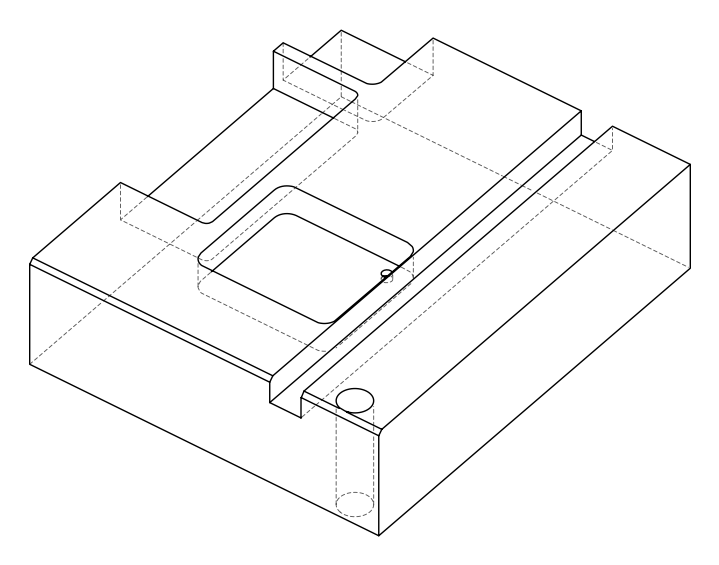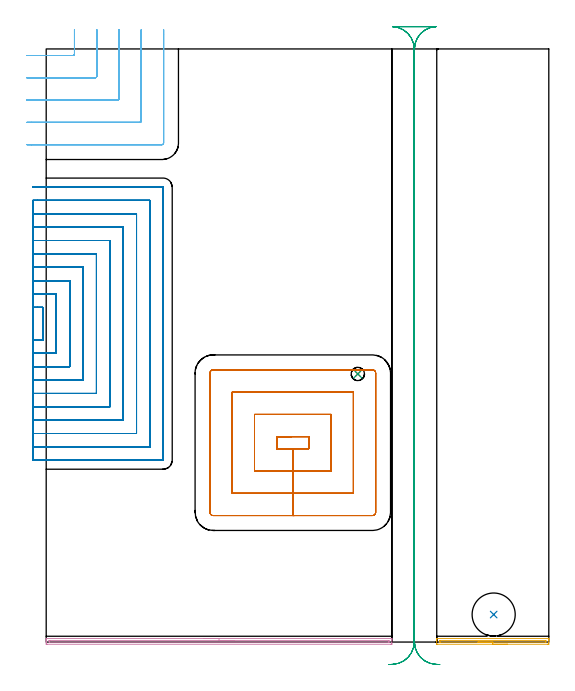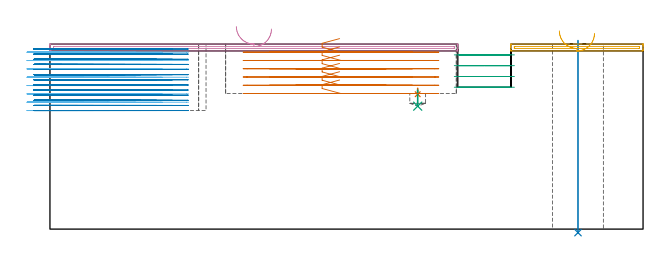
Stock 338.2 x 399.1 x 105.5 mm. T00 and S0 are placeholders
(PLAN: 9 operations, 6 tool changes, 136.9 min)
(1 SPOT_DRILL | STEP1POCKET | NXT0321_9005460120000 | 0.03 min | 3067 mm3)
(2 INDEXABLE_INSERT_DRILL_THROUGH_HOLE_FROM_SOLID | STEP1HOLE | NXT0302_029 | 0.44 min | 69631 mm3)
(3 DRILL_BLIND_HOLE_INTO_CENTER | STEP1POCKET | NXT0301_061 | 0.04 min | 429 mm3)
(4 AREA_MILL | FG_CHAMFER_SURFACE | UGT0205_001 | 3.88 min | 1791 mm3)
(5 AREA_MILL_1 | FG_CHAMFER_SURFACE_1 | UGT0205_001 | 1.36 min | 596 mm3)
(6 MILL_CORNER_NOTCH_RECTANGULAR | CORNER_NOTCH_RECTANGULAR | UGT0201_094 | Follow Part, ap 5, ae 75% | 9.76 min | 249975 mm3)
(7 MILL_RECTANGULAR_POCKET | POCKET_RECTANGULAR_STRAIGHT | UGT0201_094 | Follow Part, ap 5, ae 75% | 12.74 min | 431301 mm3)
(8 MILL_SLOT | SLOT_PARTIAL_RECTANGULAR | NXT0201_011 | Follow Part, ap 3, ae 75% | 101.19 min | 629004 mm3)
(9 MILL_RECTANGULAR_SLOT | SLOT_RECTANGULAR | UGT0201_018 | Follow Part, ap 7.5, ae 75% | 7.46 min | 296625 mm3)
(TOOL NXT0321_9005460120000 | NC Spot Drill, 142deg, 12mm, Carbide, Uncoated | D12 PA142 FL30 Z2)
(TOOL NXT0302_029 | Index. Insert Drill 29mm [880-D2900L32-05] | D29 PA176 FL145 Z2)
(TOOL NXT0301_061 | Carbide Drill 9mm [860.1-0900-027A1-MM 2214] | D9 PA140 FL47 Z2)
(TOOL UGT0205_001 | Chamfer Mill 20 x 3 x 45 deg. | D20 FL50 Z2)
(TOOL UGT0201_094 | End mill 20 mm | D20 FL38 Z4)
(TOOL NXT0201_011 | ENDMILL 12mm [2P460-1200-NA 1630] | D12 FL38 Z6)
(TOOL UGT0201_018 | End mill 30 mm | D30 FL50 Z4)
(OP 1 SPOT_DRILL)
G17 G21 G94 G90
T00 M6
G54
G17 G0 G90 X209.7 Y180.4 S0 M3
G43 Z115.5 H0
G94 G81 G98 Z76.913 F250. R80.3
G80
M5
M2
(OP 2 INDEXABLE_INSERT_DRILL_THROUGH_HOLE_FROM_SOLID)
G17 G21 G94 G90
T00 M6
G54
G17 G0 G90 X301.1 Y18.5 S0 M3
G43 Z115.5 H1
G94 G81 G98 Z-2.006 F250. R107.5
G80
M5
M2
(OP 3 DRILL_BLIND_HOLE_INTO_CENTER)
G17 G21 G94 G90
T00 M6
G54
G17 G0 G90 X209.7 Y180.4 S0 M3
G43 Z115.5 H1
G94 G81 G98 Z70.1 F250. R79.3
G80
M5
M2
(OP 4 AREA_MILL)
G17 G21 G94 G90
T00 M6
G54
G17 G0 G90 X106.3 Y2.4 S1061 M3
G43 Z115.5 H0
G94 G1 X106.338 Z114.628 F250.
X106.452 Z113.763
X106.641 Z112.912
X106.903 Z112.08
X107.237 Z111.274
X107.64 Z110.5
X108.109 Z109.764
X108.64 Z109.072
X109.229 Z108.429
X109.872 Z107.84
X110.564 Z107.308
X111.3 Z106.84
X112.074 Z106.437
X112.88 Z106.103
X113.712 Z105.841
X114.564 Z105.652
X115.428 Z105.538
X116.3 Z105.5
X232.429
X232.59 Y2.397 Z105.488
X232.593 Y2.34 Z105.432
X232.6 Y1.933 Z105.033
Y1.579 Z104.678
Y0.896 Z103.992
Y-0.338 Z102.759
X232.597 Y-0.889 Z102.205
X232.593 Y-1.491 Z101.605
X232.586 Y-1.493 Z101.603
X231.983 Y-1.5 Z101.6
X0.617
X0.014 Y-1.493 Z101.603
X0.007 Y-1.491 Z101.605
X0. Y-0.889 Z102.205
Y-0.338 Z102.759
Y0.004 Z103.1
Y0.555 Z103.651
Y0.896 Z103.992
Y1.579 Z104.678
Y1.933 Z105.033
X0.007 Y2.34 Z105.432
X0.01 Y2.397 Z105.488
X0.171 Y2.4 Z105.5
X116.3
Y0.986 Z104.086
X230.285 Y0.985 Z104.085
X230.464 Y0.982 Z104.082
X230.577 Y0.979 Z104.079
X230.59 Y0.953 Z104.053
X230.593 Y0.896 Z103.996
X230.599 Y0.493 Z103.593
Y0.004 Z103.104
X230.598 Y-0.047 Z103.053
X230.595 Y-0.071 Z103.029
X230.592 Y-0.078 Z103.022
X230.553 Y-0.08 Z103.02
X230.375 Y-0.085 Z103.015
X230.285 Y-0.086 Z103.014
X230.196
X2.315 Y-0.085 Z103.015
X2.136 Y-0.082 Z103.018
X2.024 Y-0.079 Z103.021
X2.01 Y-0.053 Z103.047
X2.007 Y0.004 Z103.104
X2.001 Y0.407 Z103.507
Y0.896 Z103.996
X2.002 Y0.947 Z104.047
X2.005 Y0.971 Z104.071
X2.008 Y0.978 Z104.078
X2.047 Y0.98 Z104.08
X2.225 Y0.985 Z104.085
X2.315 Y0.986 Z104.086
X2.404
X116.3
X117.172 Z104.124
X118.037 Z104.238
X118.888 Z104.426
X119.72 Z104.689
X120.526 Z105.023
X121.3 Z105.425
X122.036 Z105.894
X122.728 Z106.425
X123.371 Z107.015
X123.96 Z107.658
X124.492 Z108.35
X124.96 Z109.086
X125.363 Z109.86
X125.697 Z110.666
X125.959 Z111.498
X126.148 Z112.349
X126.262 Z113.214
X126.3 Z114.086
G0 Z115.5
M5
M2
(OP 5 AREA_MILL_1)
G17 G21 G94 G90
T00 M6
G54
G17 G0 G90 X310.5 Y-1.5 S1061 M3
G43 Z115.5 H0
Z111.6
G94 G1 X310.462 Z110.728 F250.
X310.348 Z109.864
X310.159 Z109.012
X309.897 Z108.18
X309.563 Z107.374
X309.16 Z106.6
X308.692 Z105.864
X308.16 Z105.172
X307.571 Z104.529
X306.928 Z103.94
X306.236 Z103.409
X305.5 Z102.94
X304.726 Z102.537
X303.92 Z102.203
X303.088 Z101.941
X302.237 Z101.752
X301.372 Z101.638
X300.5 Z101.6
X263.42
X262.817 Y-1.492 Z101.603
X262.807 Y-1.491 Z101.605
X262.8 Y-0.889 Z102.205
Y0.55 Z103.646
Y0.896 Z103.992
Y1.589 Z104.688
Y1.927 Z105.026
X262.807 Y2.339 Z105.431
X262.81 Y2.397 Z105.488
X262.973 Y2.4 Z105.5
X338.027
X338.194 Y2.398 Z105.489
X338.195
X338.197 Y2.337 Z105.429
X338.2 Y1.926 Z105.026
Y1.589 Z104.688
Y0.896 Z103.992
Y-0.343 Z102.754
X338.197 Y-0.889 Z102.205
X338.193 Y-1.491 Z101.605
X338.183 Y-1.492 Z101.603
X337.58 Y-1.5 Z101.6
X300.5
Y-0.086 Z103.014
X265.118 Y-0.085 Z103.015
X264.939 Y-0.082 Z103.018
X264.826 Y-0.079 Z103.021
X264.81 Y-0.053 Z103.047
X264.807 Y0.004 Z103.104
X264.801 Y0.409 Z103.509
Y0.896 Z103.996
X264.802 Y0.947 Z104.047
X264.805 Y0.972 Z104.072
X264.808 Y0.978 Z104.078
X264.85 Y0.981 Z104.081
X265.028 Y0.985 Z104.085
X265.118 Y0.986 Z104.086
X335.882 Y0.985 Z104.085
X336.061 Y0.982 Z104.082
X336.174 Y0.979 Z104.079
X336.19 Y0.953 Z104.053
X336.193 Y0.896 Z103.996
X336.199 Y0.491 Z103.591
Y0.004 Z103.104
X336.198 Y-0.047 Z103.053
X336.195 Y-0.072 Z103.028
X336.192 Y-0.078 Z103.022
X336.15 Y-0.081 Z103.019
X335.972 Y-0.085 Z103.015
X335.882 Y-0.086 Z103.014
X300.5
X299.628 Z103.052
X298.764 Z103.166
X297.912 Z103.355
X297.08 Z103.617
X296.274 Z103.951
X295.5 Z104.354
X294.764 Z104.823
X294.072 Z105.354
X293.429 Z105.943
X292.84 Z106.586
X292.309 Z107.278
X291.84 Z108.014
X291.437 Z108.788
X291.103 Z109.594
X290.841 Z110.426
X290.652 Z111.278
X290.538 Z112.143
X290.5 Z113.014
G0 Z115.5
M5
M2
(OP 6 MILL_CORNER_NOTCH_RECTANGULAR)
G17 G21 G94 G90
T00 M6
G54
G17 G0 G90 X-13. Y394.7 S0 M3
G43 Z115.615 H0
Z100.863
G94 G1 X-10. F250.
X18.006 F500.
G3 X19. Y395.694 R1.
G1 Y409.1
Y412.1 F250.
G0 Z115.615
X-13. Y379.7
Z100.863
G1 X-10.
X33.005 F500.
G3 X34. Y380.695 R1.
G1 Y409.1
Y412.1 F250.
G0 Z115.615
X-13. Y364.7
Z100.863
G1 X-10.
X48.005 F500.
G3 X49. Y365.695 R1.
G1 Y409.1
Y412.1 F250.
G0 Z115.615
X-13. Y349.7
Z100.863
G1 X-10.
X63.005 F500.
G3 X64. Y350.695 R1.
G1 Y409.1
Y412.1 F250.
G0 Z115.615
X-13. Y334.7
Z100.863
G1 X-10.
X77.9 F500.
G3 X79. Y335.8 R1.1
G1 Y409.1
Y412.1 F250.
G0 Z115.615
X-13. Y394.7
Z96.111
G1 X-10.
X18.006 F500.
G3 X19. Y395.694 R1.
G1 Y409.1
Y412.1 F250.
G0 Z115.615
X-13. Y379.7
Z96.111
G1 X-10.
X33.005 F500.
G3 X34. Y380.695 R1.
G1 Y409.1
Y412.1 F250.
G0 Z115.615
X-13. Y364.7
Z96.111
G1 X-10.
X48.005 F500.
G3 X49. Y365.695 R1.
G1 Y409.1
Y412.1 F250.
G0 Z115.615
X-13. Y349.7
Z96.111
G1 X-10.
X63.005 F500.
G3 X64. Y350.695 R1.
G1 Y409.1
Y412.1 F250.
G0 Z115.615
X-13. Y334.7
Z96.111
G1 X-10.
X77.9 F500.
G3 X79. Y335.8 R1.1
G1 Y409.1
Y412.1 F250.
G0 Z115.615
X-13. Y394.7
Z91.359
G1 X-10.
X18.006 F500.
G3 X19. Y395.694 R1.
G1 Y409.1
Y412.1 F250.
G0 Z115.615
X-13. Y379.7
Z91.359
G1 X-10.
X33.005 F500.
G3 X34. Y380.695 R1.
G1 Y409.1
Y412.1 F250.
G0 Z115.615
X-13. Y364.7
Z91.359
G1 X-10.
X48.005 F500.
G3 X49. Y365.695 R1.
G1 Y409.1
Y412.1 F250.
G0 Z115.615
X-13. Y349.7
Z91.359
G1 X-10.
X63.005 F500.
G3 X64. Y350.695 R1.
G1 Y409.1
Y412.1 F250.
G0 Z115.615
X-13. Y334.7
Z91.359
G1 X-10.
X77.9 F500.
G3 X79. Y335.8 R1.1
G1 Y409.1
Y412.1 F250.
G0 Z115.615
X-13. Y394.7
Z86.607
G1 X-10.
X18.006 F500.
G3 X19. Y395.694 R1.
G1 Y409.1
Y412.1 F250.
G0 Z115.615
X-13. Y379.7
Z86.607
G1 X-10.
X33.005 F500.
G3 X34. Y380.695 R1.
G1 Y409.1
Y412.1 F250.
G0 Z115.615
X-13. Y364.7
Z86.607
G1 X-10.
X48.005 F500.
G3 X49. Y365.695 R1.
G1 Y409.1
Y412.1 F250.
G0 Z115.615
X-13. Y349.7
Z86.607
G1 X-10.
X63.005 F500.
G3 X64. Y350.695 R1.
G1 Y409.1
Y412.1 F250.
G0 Z115.615
X-13. Y334.7
Z86.607
G1 X-10.
X77.9 F500.
G3 X79. Y335.8 R1.1
G1 Y409.1
Y412.1 F250.
G0 Z115.615
X-13. Y394.7
Z81.855
G1 X-10.
X18.006 F500.
G3 X19. Y395.694 R1.
G1 Y409.1
Y412.1 F250.
G0 Z115.615
X-13. Y379.7
Z81.855
G1 X-10.
X33.005 F500.
G3 X34. Y380.695 R1.
G1 Y409.1
Y412.1 F250.
G0 Z115.615
X-13. Y364.7
Z81.855
G1 X-10.
X48.005 F500.
G3 X49. Y365.695 R1.
G1 Y409.1
Y412.1 F250.
G0 Z115.615
X-13. Y349.7
Z81.855
G1 X-10.
X63.005 F500.
G3 X64. Y350.695 R1.
G1 Y409.1
Y412.1 F250.
G0 Z115.615
X-13. Y334.7
Z81.855
G1 X-10.
X77.9 F500.
G3 X79. Y335.8 R1.1
G1 Y409.1
Y412.1 F250.
G0 Z115.615
X-13. Y394.7
Z77.104
G1 X-10.
X18.006 F500.
G3 X19. Y395.694 R1.
G1 Y409.1
Y412.1 F250.
G0 Z115.615
X-13. Y379.7
Z77.104
G1 X-10.
X33.005 F500.
G3 X34. Y380.695 R1.
G1 Y409.1
Y412.1 F250.
G0 Z115.615
X-13. Y364.7
Z77.104
G1 X-10.
X48.005 F500.
G3 X49. Y365.695 R1.
G1 Y409.1
Y412.1 F250.
G0 Z115.615
X-13. Y349.7
Z77.104
G1 X-10.
X63.005 F500.
G3 X64. Y350.695 R1.
G1 Y409.1
Y412.1 F250.
G0 Z115.615
X-13. Y334.7
Z77.104
G1 X-10.
X77.9 F500.
G3 X79. Y335.8 R1.1
G1 Y409.1
Y412.1 F250.
G0 Z115.615
X-13. Y394.7
Z72.352
G1 X-10.
X18.006 F500.
G3 X19. Y395.694 R1.
G1 Y409.1
Y412.1 F250.
G0 Z115.615
X-13. Y379.7
Z72.352
G1 X-10.
X33.005 F500.
G3 X34. Y380.695 R1.
G1 Y409.1
Y412.1 F250.
G0 Z115.615
X-13. Y364.7
Z72.352
G1 X-10.
X48.005 F500.
G3 X49. Y365.695 R1.
G1 Y409.1
Y412.1 F250.
G0 Z115.615
X-13. Y349.7
Z72.352
G1 X-10.
X63.005 F500.
G3 X64. Y350.695 R1.
G1 Y409.1
Y412.1 F250.
G0 Z115.615
X-13. Y334.7
Z72.352
G1 X-10.
X77.9 F500.
G3 X79. Y335.8 R1.1
G1 Y409.1
Y412.1 F250.
G0 Z115.615
X-13. Y394.7
Z67.6
G1 X-10.
X18.006 F500.
G3 X19. Y395.694 R1.
G1 Y409.1
Y412.1 F250.
G0 Z115.615
X-13. Y379.7
Z67.6
G1 X-10.
X33.005 F500.
G3 X34. Y380.695 R1.
G1 Y409.1
Y412.1 F250.
G0 Z115.615
X-13. Y364.7
Z67.6
G1 X-10.
X48.005 F500.
G3 X49. Y365.695 R1.
G1 Y409.1
Y412.1 F250.
G0 Z115.615
X-13. Y349.7
Z67.6
G1 X-10.
X63.005 F500.
G3 X64. Y350.695 R1.
G1 Y409.1
Y412.1 F250.
G0 Z115.615
X-13. Y334.7
Z67.6
G1 X-10.
X77.9 F500.
G3 X79. Y335.8 R1.1
G1 Y409.1
Y412.1 F250.
G0 Z115.615
M5
M2
(OP 7 MILL_RECTANGULAR_POCKET)
G17 G21 G94 G90
T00 M6
G54
G17 G0 G90 X165.158 Y138.2 S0 M3
G43 Z115.615 H0
Z108.614
G94 G1 X155.2 Z105.946 F250.
Y130.1 Z103.776
X165.95 Z100.895
X176.7 F500.
Y138.2
X155.2
Y130.1
X165.95
Y115.1
X191.7
Y153.2
X140.2
Y115.1
X165.95
Y100.1
X206.7
Y168.2
X125.2
Y100.1
X165.95
Y85.1
X219.5
G3 X221.7 Y87.3 R2.2
G1 Y181.
G3 X219.5 Y183.2 R2.2
G1 X112.4
G3 X110.2 Y181. R2.2
G1 Y87.3
G3 X112.4 Y85.1 R2.2
G1 X165.95
X166.95
G0 X165.158 Y138.2 Z103.895
G1 X155.2 Z101.227 F250.
Y130.1 Z99.057
X165.95 Z96.176
X176.7 F500.
Y138.2
X155.2
Y130.1
X165.95
Y115.1
X191.7
Y153.2
X140.2
Y115.1
X165.95
Y100.1
X206.7
Y168.2
X125.2
Y100.1
X165.95
Y85.1
X219.5
G3 X221.7 Y87.3 R2.2
G1 Y181.
G3 X219.5 Y183.2 R2.2
G1 X112.4
G3 X110.2 Y181. R2.2
G1 Y87.3
G3 X112.4 Y85.1 R2.2
G1 X165.95
X166.95
G0 X165.158 Y138.2 Z99.176
G1 X155.2 Z96.508 F250.
Y130.1 Z94.338
X165.95 Z91.457
X176.7 F500.
Y138.2
X155.2
Y130.1
X165.95
Y115.1
X191.7
Y153.2
X140.2
Y115.1
X165.95
Y100.1
X206.7
Y168.2
X125.2
Y100.1
X165.95
Y85.1
X219.5
G3 X221.7 Y87.3 R2.2
G1 Y181.
G3 X219.5 Y183.2 R2.2
G1 X112.4
G3 X110.2 Y181. R2.2
G1 Y87.3
G3 X112.4 Y85.1 R2.2
G1 X165.95
X166.95
G0 X165.158 Y138.2 Z94.457
G1 X155.2 Z91.789 F250.
Y130.1 Z89.619
X165.95 Z86.738
X176.7 F500.
Y138.2
X155.2
Y130.1
X165.95
Y115.1
X191.7
Y153.2
X140.2
Y115.1
X165.95
Y100.1
X206.7
Y168.2
X125.2
Y100.1
X165.95
Y85.1
X219.5
G3 X221.7 Y87.3 R2.2
G1 Y181.
G3 X219.5 Y183.2 R2.2
G1 X112.4
G3 X110.2 Y181. R2.2
G1 Y87.3
G3 X112.4 Y85.1 R2.2
G1 X165.95
X166.95
G0 X165.158 Y138.2 Z89.738
G1 X155.2 Z87.07 F250.
Y130.1 Z84.9
X165.95 Z82.019
X176.7 F500.
Y138.2
X155.2
Y130.1
X165.95
Y115.1
X191.7
Y153.2
X140.2
Y115.1
X165.95
Y100.1
X206.7
Y168.2
X125.2
Y100.1
X165.95
Y85.1
X219.5
G3 X221.7 Y87.3 R2.2
G1 Y181.
G3 X219.5 Y183.2 R2.2
G1 X112.4
G3 X110.2 Y181. R2.2
G1 Y87.3
G3 X112.4 Y85.1 R2.2
G1 X165.95
X166.95
G0 X165.158 Y138.2 Z85.019
G1 X155.2 Z82.351 F250.
Y130.1 Z80.18
X165.95 Z77.3
X176.7 F500.
Y138.2
X155.2
Y130.1
X165.95
Y115.1
X191.7
Y153.2
X140.2
Y115.1
X165.95
Y100.1
X206.7
Y168.2
X125.2
Y100.1
X165.95
Y85.1
X219.5
G3 X221.7 Y87.3 R2.2
G1 Y181.
G3 X219.5 Y183.2 R2.2
G1 X112.4
G3 X110.2 Y181. R2.2
G1 Y87.3
G3 X112.4 Y85.1 R2.2
G1 X165.95
X166.95
G0 Z115.615
M5
M2
(OP 8 MILL_SLOT)
G17 G21 G94 G90
T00 M6
G54
G17 G0 G90 X-9. Y203.3 S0 M3
G43 Z115.615 H1
Z102.69
G94 G1 X-6. F250.
X-2.2 F500.
Y225.2
X-6.
X-9. F250.
Y194.3
X-6.
X6.8 F500.
Y234.2
X-6.
X-9. F250.
Y185.3
X-6.
X15.8 F500.
Y243.2
X-6.
X-9. F250.
Y176.3
X-6.
X24.8 F500.
Y252.2
X-6.
X-9. F250.
Y167.3
X-6.
X33.8 F500.
Y261.2
X-6.
X-9. F250.
Y158.3
X-6.
X42.8 F500.
Y270.2
X-6.
X-9. F250.
Y149.3
X-6.
X51.8 F500.
Y279.2
X-6.
X-9. F250.
Y140.3
X-6.
X60.8 F500.
Y288.2
X-6.
X-9. F250.
Y131.3
X-6.
X69.8 F500.
Y297.2
X-6.
X-9. F250.
Y122.3
X-6.
X78.6 F500.
G3 X78.8 Y122.5 R0.2
G1 Y306.
G3 X78.6 Y306.2 R0.2
G1 X-6.
X-9. F250.
G0 Y203.3 Z99.766
G1 X-6.
X-2.2 F500.
Y225.2
X-6.
X-9. F250.
Y194.3
X-6.
X6.8 F500.
Y234.2
X-6.
X-9. F250.
Y185.3
X-6.
X15.8 F500.
Y243.2
X-6.
X-9. F250.
Y176.3
X-6.
X24.8 F500.
Y252.2
X-6.
X-9. F250.
Y167.3
X-6.
X33.8 F500.
Y261.2
X-6.
X-9. F250.
Y158.3
X-6.
X42.8 F500.
Y270.2
X-6.
X-9. F250.
Y149.3
X-6.
X51.8 F500.
Y279.2
X-6.
X-9. F250.
Y140.3
X-6.
X60.8 F500.
Y288.2
X-6.
X-9. F250.
Y131.3
X-6.
X69.8 F500.
Y297.2
X-6.
X-9. F250.
Y122.3
X-6.
X78.6 F500.
G3 X78.8 Y122.5 R0.2
G1 Y306.
G3 X78.6 Y306.2 R0.2
G1 X-6.
X-9. F250.
G0 Y203.3 Z96.842
G1 X-6.
X-2.2 F500.
Y225.2
X-6.
X-9. F250.
Y194.3
X-6.
X6.8 F500.
Y234.2
X-6.
X-9. F250.
Y185.3
X-6.
X15.8 F500.
Y243.2
X-6.
X-9. F250.
Y176.3
X-6.
X24.8 F500.
Y252.2
X-6.
X-9. F250.
Y167.3
X-6.
X33.8 F500.
Y261.2
X-6.
X-9. F250.
Y158.3
X-6.
X42.8 F500.
Y270.2
X-6.
X-9. F250.
Y149.3
X-6.
X51.8 F500.
Y279.2
X-6.
X-9. F250.
Y140.3
X-6.
X60.8 F500.
Y288.2
X-6.
X-9. F250.
Y131.3
X-6.
X69.8 F500.
Y297.2
X-6.
X-9. F250.
Y122.3
X-6.
X78.6 F500.
G3 X78.8 Y122.5 R0.2
G1 Y306.
G3 X78.6 Y306.2 R0.2
G1 X-6.
X-9. F250.
G0 Y203.3 Z93.918
G1 X-6.
X-2.2 F500.
Y225.2
X-6.
X-9. F250.
Y194.3
X-6.
X6.8 F500.
Y234.2
X-6.
X-9. F250.
Y185.3
X-6.
X15.8 F500.
Y243.2
X-6.
X-9. F250.
Y176.3
X-6.
X24.8 F500.
Y252.2
X-6.
X-9. F250.
Y167.3
X-6.
X33.8 F500.
Y261.2
X-6.
X-9. F250.
Y158.3
X-6.
X42.8 F500.
Y270.2
X-6.
X-9. F250.
Y149.3
X-6.
X51.8 F500.
Y279.2
X-6.
X-9. F250.
Y140.3
X-6.
X60.8 F500.
Y288.2
X-6.
X-9. F250.
Y131.3
X-6.
X69.8 F500.
Y297.2
X-6.
X-9. F250.
Y122.3
X-6.
X78.6 F500.
G3 X78.8 Y122.5 R0.2
G1 Y306.
G3 X78.6 Y306.2 R0.2
G1 X-6.
X-9. F250.
G0 Y203.3 Z90.994
G1 X-6.
X-2.2 F500.
Y225.2
X-6.
X-9. F250.
Y194.3
X-6.
X6.8 F500.
Y234.2
X-6.
X-9. F250.
Y185.3
X-6.
X15.8 F500.
Y243.2
X-6.
X-9. F250.
Y176.3
X-6.
X24.8 F500.
Y252.2
X-6.
X-9. F250.
Y167.3
X-6.
X33.8 F500.
Y261.2
X-6.
X-9. F250.
Y158.3
X-6.
X42.8 F500.
Y270.2
X-6.
X-9. F250.
Y149.3
X-6.
X51.8 F500.
Y279.2
X-6.
X-9. F250.
Y140.3
X-6.
X60.8 F500.
Y288.2
X-6.
X-9. F250.
Y131.3
X-6.
X69.8 F500.
Y297.2
X-6.
X-9. F250.
Y122.3
X-6.
X78.6 F500.
G3 X78.8 Y122.5 R0.2
G1 Y306.
G3 X78.6 Y306.2 R0.2
G1 X-6.
X-9. F250.
G0 Y203.3 Z88.069
G1 X-6.
X-2.2 F500.
Y225.2
X-6.
X-9. F250.
Y194.3
X-6.
X6.8 F500.
Y234.2
X-6.
X-9. F250.
Y185.3
X-6.
X15.8 F500.
Y243.2
X-6.
X-9. F250.
Y176.3
X-6.
X24.8 F500.
Y252.2
X-6.
X-9. F250.
Y167.3
X-6.
X33.8 F500.
Y261.2
X-6.
X-9. F250.
Y158.3
X-6.
X42.8 F500.
Y270.2
X-6.
X-9. F250.
Y149.3
X-6.
X51.8 F500.
Y279.2
X-6.
X-9. F250.
Y140.3
X-6.
X60.8 F500.
Y288.2
X-6.
X-9. F250.
Y131.3
X-6.
X69.8 F500.
Y297.2
X-6.
X-9. F250.
Y122.3
X-6.
X78.6 F500.
G3 X78.8 Y122.5 R0.2
G1 Y306.
G3 X78.6 Y306.2 R0.2
G1 X-6.
X-9. F250.
G0 Y203.3 Z85.145
G1 X-6.
X-2.2 F500.
Y225.2
X-6.
X-9. F250.
Y194.3
X-6.
X6.8 F500.
Y234.2
X-6.
X-9. F250.
Y185.3
X-6.
X15.8 F500.
Y243.2
X-6.
X-9. F250.
Y176.3
X-6.
X24.8 F500.
Y252.2
X-6.
X-9. F250.
Y167.3
X-6.
X33.8 F500.
Y261.2
X-6.
X-9. F250.
Y158.3
X-6.
X42.8 F500.
Y270.2
X-6.
X-9. F250.
Y149.3
X-6.
X51.8 F500.
Y279.2
X-6.
X-9. F250.
Y140.3
X-6.
X60.8 F500.
Y288.2
X-6.
X-9. F250.
Y131.3
X-6.
X69.8 F500.
Y297.2
X-6.
X-9. F250.
Y122.3
X-6.
X78.6 F500.
G3 X78.8 Y122.5 R0.2
G1 Y306.
G3 X78.6 Y306.2 R0.2
G1 X-6.
X-9. F250.
G0 Y203.3 Z82.221
G1 X-6.
X-2.2 F500.
Y225.2
X-6.
X-9. F250.
Y194.3
X-6.
X6.8 F500.
Y234.2
X-6.
X-9. F250.
Y185.3
X-6.
X15.8 F500.
Y243.2
X-6.
X-9. F250.
Y176.3
X-6.
X24.8 F500.
Y252.2
X-6.
X-9. F250.
Y167.3
X-6.
X33.8 F500.
Y261.2
X-6.
X-9. F250.
Y158.3
X-6.
X42.8 F500.
Y270.2
X-6.
X-9. F250.
Y149.3
X-6.
X51.8 F500.
Y279.2
X-6.
X-9. F250.
Y140.3
X-6.
X60.8 F500.
Y288.2
X-6.
X-9. F250.
Y131.3
X-6.
X69.8 F500.
Y297.2
X-6.
X-9. F250.
Y122.3
X-6.
X78.6 F500.
G3 X78.8 Y122.5 R0.2
G1 Y306.
G3 X78.6 Y306.2 R0.2
G1 X-6.
X-9. F250.
G0 Y203.3 Z79.297
G1 X-6.
X-2.2 F500.
Y225.2
X-6.
X-9. F250.
Y194.3
X-6.
X6.8 F500.
Y234.2
X-6.
X-9. F250.
Y185.3
X-6.
X15.8 F500.
Y243.2
X-6.
X-9. F250.
Y176.3
X-6.
X24.8 F500.
Y252.2
X-6.
X-9. F250.
Y167.3
X-6.
X33.8 F500.
Y261.2
X-6.
X-9. F250.
Y158.3
X-6.
X42.8 F500.
Y270.2
X-6.
X-9. F250.
Y149.3
X-6.
X51.8 F500.
Y279.2
X-6.
X-9. F250.
Y140.3
X-6.
X60.8 F500.
Y288.2
X-6.
X-9. F250.
Y131.3
X-6.
X69.8 F500.
Y297.2
X-6.
X-9. F250.
Y122.3
X-6.
X78.6 F500.
G3 X78.8 Y122.5 R0.2
G1 Y306.
G3 X78.6 Y306.2 R0.2
G1 X-6.
X-9. F250.
G0 Y203.3 Z76.373
G1 X-6.
X-2.2 F500.
Y225.2
X-6.
X-9. F250.
Y194.3
X-6.
X6.8 F500.
Y234.2
X-6.
X-9. F250.
Y185.3
X-6.
X15.8 F500.
Y243.2
X-6.
X-9. F250.
Y176.3
X-6.
X24.8 F500.
Y252.2
X-6.
X-9. F250.
Y167.3
X-6.
X33.8 F500.
Y261.2
X-6.
X-9. F250.
Y158.3
X-6.
X42.8 F500.
Y270.2
X-6.
X-9. F250.
Y149.3
X-6.
X51.8 F500.
Y279.2
X-6.
X-9. F250.
Y140.3
X-6.
X60.8 F500.
Y288.2
X-6.
X-9. F250.
Y131.3
X-6.
X69.8 F500.
Y297.2
X-6.
X-9. F250.
Y122.3
X-6.
X78.6 F500.
G3 X78.8 Y122.5 R0.2
G1 Y306.
G3 X78.6 Y306.2 R0.2
G1 X-6.
X-9. F250.
G0 Y203.3 Z73.448
G1 X-6.
X-2.2 F500.
Y225.2
X-6.
X-9. F250.
Y194.3
X-6.
X6.8 F500.
Y234.2
X-6.
X-9. F250.
Y185.3
X-6.
X15.8 F500.
Y243.2
X-6.
X-9. F250.
Y176.3
X-6.
X24.8 F500.
Y252.2
X-6.
X-9. F250.
Y167.3
X-6.
X33.8 F500.
Y261.2
X-6.
X-9. F250.
Y158.3
X-6.
X42.8 F500.
Y270.2
X-6.
X-9. F250.
Y149.3
X-6.
X51.8 F500.
Y279.2
X-6.
X-9. F250.
Y140.3
X-6.
X60.8 F500.
Y288.2
X-6.
X-9. F250.
Y131.3
X-6.
X69.8 F500.
Y297.2
X-6.
X-9. F250.
Y122.3
X-6.
X78.6 F500.
G3 X78.8 Y122.5 R0.2
G1 Y306.
G3 X78.6 Y306.2 R0.2
G1 X-6.
X-9. F250.
G0 Y203.3 Z70.524
G1 X-6.
X-2.2 F500.
Y225.2
X-6.
X-9. F250.
Y194.3
X-6.
X6.8 F500.
Y234.2
X-6.
X-9. F250.
Y185.3
X-6.
X15.8 F500.
Y243.2
X-6.
X-9. F250.
Y176.3
X-6.
X24.8 F500.
Y252.2
X-6.
X-9. F250.
Y167.3
X-6.
X33.8 F500.
Y261.2
X-6.
X-9. F250.
Y158.3
X-6.
X42.8 F500.
Y270.2
X-6.
X-9. F250.
Y149.3
X-6.
X51.8 F500.
Y279.2
X-6.
X-9. F250.
Y140.3
X-6.
X60.8 F500.
Y288.2
X-6.
X-9. F250.
Y131.3
X-6.
X69.8 F500.
Y297.2
X-6.
X-9. F250.
Y122.3
X-6.
X78.6 F500.
G3 X78.8 Y122.5 R0.2
G1 Y306.
G3 X78.6 Y306.2 R0.2
G1 X-6.
X-9. F250.
G0 Y203.3 Z67.6
G1 X-6.
X-2.2 F500.
Y225.2
X-6.
X-9. F250.
Y194.3
X-6.
X6.8 F500.
Y234.2
X-6.
X-9. F250.
Y185.3
X-6.
X15.8 F500.
Y243.2
X-6.
X-9. F250.
Y176.3
X-6.
X24.8 F500.
Y252.2
X-6.
X-9. F250.
Y167.3
X-6.
X33.8 F500.
Y261.2
X-6.
X-9. F250.
Y158.3
X-6.
X42.8 F500.
Y270.2
X-6.
X-9. F250.
Y149.3
X-6.
X51.8 F500.
Y279.2
X-6.
X-9. F250.
Y140.3
X-6.
X60.8 F500.
Y288.2
X-6.
X-9. F250.
Y131.3
X-6.
X69.8 F500.
Y297.2
X-6.
X-9. F250.
Y122.3
X-6.
X78.6 F500.
G3 X78.8 Y122.5 R0.2
G1 Y306.
G3 X78.6 Y306.2 R0.2
G1 X-6.
X-9. F250.
G0 Z115.615
M5
M2
(OP 9 MILL_RECTANGULAR_SLOT)
G17 G21 G94 G90
T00 M6
G54
G17 G0 G90 X264.846 Y-15.16 S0 M3
G43 Z115.615 H0
Z99.35
G94 G1 X261.852 Y-14.97 F250.
G2 X247.8 Y0. R15. F500.
G1 Y399.1
G2 X262.252 Y414.09 R15.
G1 Y414.1
X233.148
Y414.09
G2 X247.6 Y399.1 R15.
G1 Y0.
G2 X233.548 Y-14.97 R15.
G1 X230.554 Y-15.16 F250.
G0 X264.846 Z93.2
G1 X261.852 Y-14.97
G2 X247.8 Y0. R15. F500.
G1 Y399.1
G2 X262.252 Y414.09 R15.
G1 Y414.1
X233.148
Y414.09
G2 X247.6 Y399.1 R15.
G1 Y0.
G2 X233.548 Y-14.97 R15.
G1 X230.554 Y-15.16 F250.
G0 X264.846 Z87.05
G1 X261.852 Y-14.97
G2 X247.8 Y0. R15. F500.
G1 Y399.1
G2 X262.252 Y414.09 R15.
G1 Y414.1
X233.148
Y414.09
G2 X247.6 Y399.1 R15.
G1 Y0.
G2 X233.548 Y-14.97 R15.
G1 X230.554 Y-15.16 F250.
G0 X264.846 Z80.9
G1 X261.852 Y-14.97
G2 X247.8 Y0. R15. F500.
G1 Y399.1
G2 X262.252 Y414.09 R15.
G1 Y414.1
X233.148
Y414.09
G2 X247.6 Y399.1 R15.
G1 Y0.
G2 X233.548 Y-14.97 R15.
G1 X230.554 Y-15.16 F250.
G0 Z115.615
M5
M2
